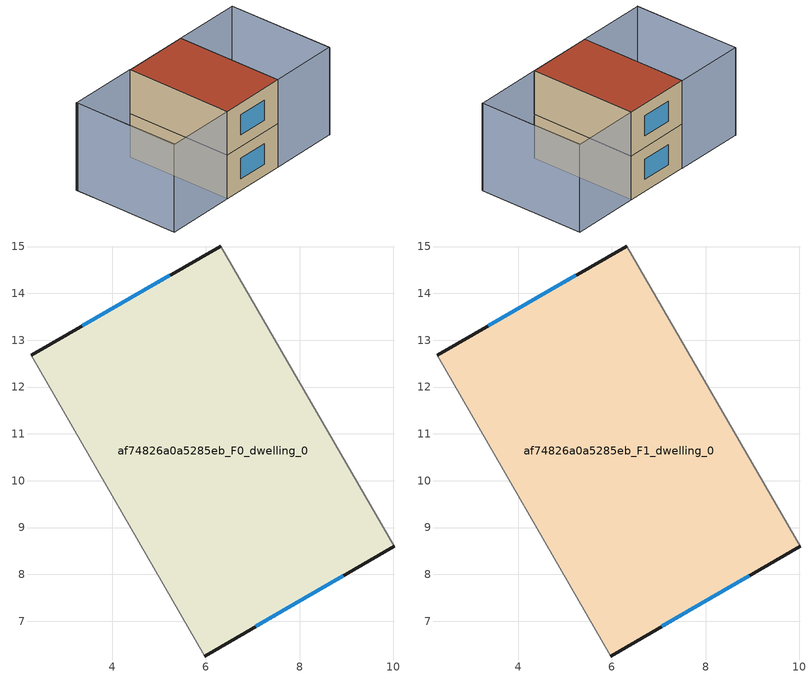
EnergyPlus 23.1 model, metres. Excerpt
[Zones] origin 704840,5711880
af74826a0a5285eb_F0_dwelling_0
 floor ground (EU_floor_Construction): 6.31,15.01 10.02,8.6 5.98,6.26 2.27,12.68 z0
 wall outside (EU_wall_Construction): 6.31,15.01 2.27,12.68 / 5.98,6.26 10.02,8.6 z0:3
 wall adiabatic (EU_wall_Construction): 10.02,8.6 6.31,15.01 / 2.27,12.68 5.98,6.26 z0:3
 window (EU_Window_Construction): 5.22,14.38 3.36,13.31 / 7.07,6.89 8.93,7.97 z0.81:2.19
af74826a0a5285eb_F1_dwelling_0
 floor to af74826a0a5285eb_F0_dwelling_0 (EU_floor_Construction): 6.31,15.01 10.02,8.6 5.98,6.26 2.27,12.68 z3
 wall outside (EU_wall_Construction): 6.31,15.01 2.27,12.68 / 5.98,6.26 10.02,8.6 z3:6
 wall adiabatic (EU_wall_Construction): 10.02,8.6 6.31,15.01 / 2.27,12.68 5.98,6.26 z3:6
 window (EU_Window_Construction): 5.22,14.38 3.36,13.31 / 7.07,6.89 8.93,7.97 z3.81:5.19
 roof outside (EU_roof_Construction): 10.02,8.6 6.31,15.01 2.27,12.68 5.98,6.26 z6
shading: -1.97,10.28 1.8,3.84 / 14.15,10.98 10.42,17.37 / 2.27,12.69 5.98,6.25 / 5.98,6.25 1.76,3.82 / 1.76,3.82 -1.96,10.26 / -1.96,10.26 2.27,12.69 / 14.14,11 10.02,8.6 / 10.02,8.6 6.3,15.01 / 6.3,15.01 10.43,17.4 / 10.43,17.4 14.14,11 z0:6
[Building]
EU S2 Campaign: North Axis=0; Terrain=City; Solar Distribution=FullExterior
[Site:Location]
London: Latitude=51.5; Longitude=-0.5; Time Zone=0; Elevation=25
[SizingPeriod:WeatherFileDays]
AnnualSizingPeriod: Begin Month=1; Begin Day of Month=1; End Month=12; End Day of Month=31; Day of Week for Start Day=Monday; Use Weather File Daylight Saving Period=No; Use Weather File Rain and Snow Indicators=No
[MATERIAL]
EU_InternalMass_Material: Roughness=MediumRough; Thickness=0.1; Conductivity=1; Density=1800; Specific Heat=900; Thermal Absorptance=0.9; Solar Absorptance=0.7; Visible Absorptance=0.7
[MATERIAL:NOMASS] Roughness=MediumRough; Thermal Absorptance=0.9; Solar Absorptance=0.7; Visible Absorptance=0.7
Name | Thermal Resistance
EU_wall_NoMass | 0.555556
EU_roof_NoMass | 0.510204
EU_floor_NoMass | 1.68919
[WINDOWMATERIAL:SIMPLEGLAZINGSYSTEM]
EU_Window_SimpleGlazing: UFactor=3.96; Solar Heat Gain Coefficient=0.85; Visible Transmittance=0.85
[CONSTRUCTION]
EU_wall_Construction: EU_wall_NoMass
EU_roof_Construction: EU_roof_NoMass
EU_floor_Construction: EU_floor_NoMass
EU_Window_Construction: EU_Window_SimpleGlazing
EU_InternalMass_Construction: EU_InternalMass_Material
[ZONE] Type=1; Multiplier=1; Ceiling Height=autocalculate; Volume=103.752; Floor Area=autocalculate; Part of Total Floor Area=Yes
af74826a0a5285eb_F0_dwelling_0; af74826a0a5285eb_F1_dwelling_0
[INTERNALMASS] Construction=EU_InternalMass_Construction; Surface Area=34.5838
Name | Zone or ZoneList
af74826a0a5285eb_F0_dwelling_0_EU_InternalMass | af74826a0a5285eb_F0_dwelling_0
af74826a0a5285eb_F1_dwelling_0_EU_InternalMass | af74826a0a5285eb_F1_dwelling_0
[OTHEREQUIPMENT] Fuel Type=Electricity; Design Level Calculation Method=Watts/Area; Power per Zone Floor Area=1; Fraction Latent=0; Fraction Radiant=0; Fraction Lost=0; Carbon Dioxide Generation Rate=0; EndUse Subcategory=EU_Step8_InternalGains
Name | Zone or ZoneList or Space or SpaceList | Schedule
EU_Step8_InternalGain_af74826a0a5285eb_F0_dwelling_0_f000 | af74826a0a5285eb_F0_dwelling_0 | EU_Step8_GainSchedule_af74826a0a5285eb_F0_dwelling_0_f000
EU_Step8_InternalGain_af74826a0a5285eb_F1_dwelling_0_f000 | af74826a0a5285eb_F1_dwelling_0 | EU_Step8_GainSchedule_af74826a0a5285eb_F1_dwelling_0_f000
[ZONEVENTILATION:DESIGNFLOWRATE] Schedule=EU_AlwaysOn; Design Flow Rate Calculation Method=AirChanges/Hour; Air Changes per Hour=0.48; Ventilation Type=Natural; Fan Pressure Rise=0; Fan Total Efficiency=1; Constant Term Coefficient=1; Temperature Term Coefficient=0; Velocity Term Coefficient=0; Velocity Squared Term Coefficient=0; Minimum Indoor Temperature=-100; Maximum Indoor Temperature=100; Delta Temperature=-100; Minimum Outdoor Temperature=-100; Maximum Outdoor Temperature=100; Maximum Wind Speed=40
Name | Zone or ZoneList or Space or SpaceList
EU_ConstantAir_af74826a0a5285eb_F0_dwelling_0 | af74826a0a5285eb_F0_dwelling_0
EU_ConstantAir_af74826a0a5285eb_F1_dwelling_0 | af74826a0a5285eb_F1_dwelling_0
[HVACTEMPLATE:THERMOSTAT] Constant Heating Setpoint=20; Constant Cooling Setpoint=50
EU_HeatOnly_af74826a0a5285eb_F0_dwelling_0; EU_HeatOnly_af74826a0a5285eb_F1_dwelling_0
[HVACTEMPLATE:ZONE:IDEALLOADSAIRSYSTEM] System Availability Schedule=EU_AlwaysOn; Maximum Heating Supply Air Temperature=50; Minimum Cooling Supply Air Temperature=13; Maximum Heating Supply Air Humidity Ratio=0.0156; Minimum Cooling Supply Air Humidity Ratio=0.0077; Heating Limit=NoLimit; Cooling Limit=NoLimit; Heating Availability Schedule=EU_AlwaysOn; Cooling Availability Schedule=EU_CoolingOff; Dehumidification Control Type=ConstantSensibleHeatRatio; Cooling Sensible Heat Ratio=0.7; Dehumidification Setpoint=60; Humidification Control Type=None; Humidification Setpoint=30; Outdoor Air Method=None; Outdoor Air Flow Rate per Person=0.00944; Outdoor Air Flow Rate per Zone Floor Area=0; Outdoor Air Flow Rate per Zone=0; Demand Controlled Ventilation Type=None; Outdoor Air Economizer Type=NoEconomizer; Heat Recovery Type=None; Sensible Heat Recovery Effectiveness=0.7; Latent Heat Recovery Effectiveness=0.65
Name | Template Thermostat
af74826a0a5285eb_F0_dwelling_0 | EU_HeatOnly_af74826a0a5285eb_F0_dwelling_0
af74826a0a5285eb_F1_dwelling_0 | EU_HeatOnly_af74826a0a5285eb_F1_dwelling_0
[SIZING:ZONE] Zone Cooling Design Supply Air Temperature Input Method=SupplyAirTemperature; Zone Cooling Design Supply Air Temperature=13; Zone Heating Design Supply Air Temperature Input Method=SupplyAirTemperature; Zone Heating Design Supply Air Temperature=50; Zone Cooling Design Supply Air Humidity Ratio=0.008; Zone Heating Design Supply Air Humidity Ratio=0.008; Cooling Design Air Flow Method=DesignDay; Cooling Design Air Flow Rate=0; Cooling Minimum Air Flow per Zone Floor Area=0.000762; Cooling Minimum Air Flow=0; Cooling Minimum Air Flow Fraction=0.2; Heating Design Air Flow Method=DesignDay; Heating Design Air Flow Rate=0; Heating Maximum Air Flow per Zone Floor Area=0.002032; Heating Maximum Air Flow=0.141576; Heating Maximum Air Flow Fraction=0.3; Account for Dedicated Outdoor Air System=No; Dedicated Outdoor Air System Control Strategy=NeutralSupplyAir; Dedicated Outdoor Air Low Setpoint Temperature for Design=autosize; Dedicated Outdoor Air High Setpoint Temperature for Design=autosize; Zone Load Sizing Method=Sensible Load Only No Latent Load; Zone Latent Cooling Design Supply Air Humidity Ratio Input Method=HumidityRatioDifference; Zone Cooling Design Supply Air Humidity Ratio Difference=0.005; Zone Latent Heating Design Supply Air Humidity Ratio Input Method=HumidityRatioDifference; Zone Humidification Design Supply Air Humidity Ratio Difference=0.005
af74826a0a5285eb_F0_dwelling_0; af74826a0a5285eb_F1_dwelling_0
[SCHEDULE:CONSTANT]
Name | Hourly Value
EU_AlwaysOn | 1
EU_CoolingOff | 0
[SCHEDULE:FILE] Column Number=1; Rows to Skip at Top=0; Number of Hours of Data=8760; Column Separator=Comma; Interpolate to Timestep=No; Minutes per Item=60; Adjust Schedule for Daylight Savings=Yes
Name | File
EU_Step8_GainSchedule_af74826a0a5285eb_F0_dwelling_0_f000 | ../../schedules/af74826a0a5285eb/af74826a0a5285eb_F0_dwelling_0_f000_gain.csv
EU_Step8_GainSchedule_af74826a0a5285eb_F1_dwelling_0_f000 | ../../schedules/af74826a0a5285eb/af74826a0a5285eb_F1_dwelling_0_f000_gain.csv
